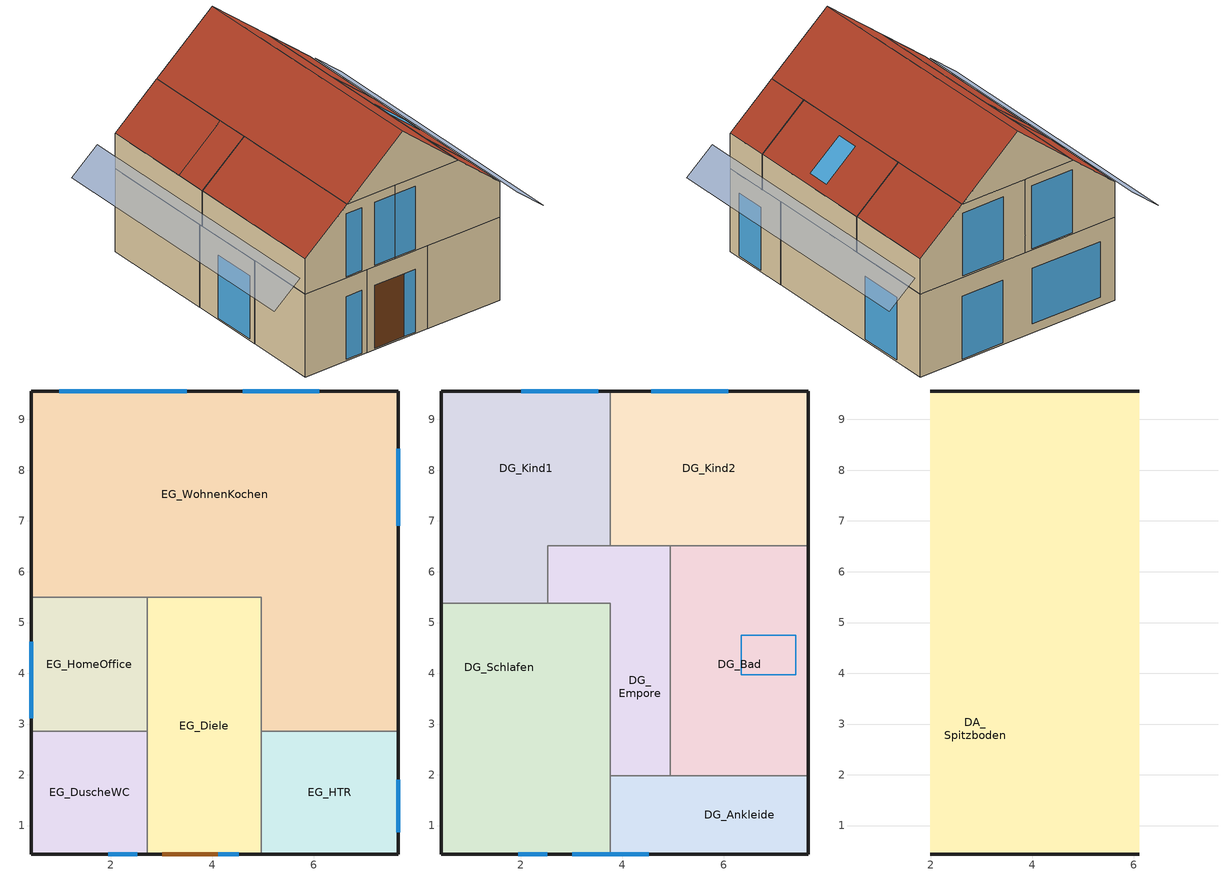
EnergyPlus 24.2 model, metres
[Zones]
EG_DuscheWC
 floor ground (Bodenplatte): 2.72,2.86 2.72,0.44 0.44,0.44 0.44,2.86 z0
 wall outside (AW_Zweischalig): 0.44,2.86 0.44,0.44 z0:2.83; 0.44,0.44,2.83 0.44,0.44,0 2.72,0.44,0 2.72,0.44,2.83 1.99,0.44,2.83
 wall to EG_Diele (IW_KS_115): 2.72,0.44 2.72,2.86 z0:2.83
 wall to EG_HomeOffice (IW_KS_115): 2.72,2.86,2.83 2.72,2.86,0 0.44,2.86,0 0.44,2.86,2.83 1.99,2.86,2.83
 window (Fenster_3fach): 1.95,0.44 2.52,0.44 z0.05:2.19
EG_Diele
 floor ground (Bodenplatte): 4.96,5.5 4.96,0.44 2.72,0.44 2.72,5.5 z0
 wall outside (AW_Zweischalig): 2.72,0.44,2.83 2.72,0.44,0 4.96,0.44,0 4.96,0.44,2.83 4.05,0.44,2.83
 wall to EG_HTR (IW_KS_115): 4.96,0.44 4.96,2.86 z0:2.83
 wall to EG_WohnenKochen (IW_KS_115): 4.96,2.86 4.96,5.5 z0:2.83; 4.96,5.5,2.83 4.96,5.5,0 3.71,5.5,0 3.71,5.5,2.83 4.05,5.5,2.83
 wall to EG_WohnenKochen (Air Wall): 3.71,5.5 2.72,5.5 z0:2.83
 wall to EG_HomeOffice (IW_KS_115): 2.72,5.5 2.72,4.72 z0:2.83
 wall to EG_HomeOffice (Air Wall): 2.72,4.72 2.72,2.86 z0:2.83
 window (Fenster_3fach): 4.12,0.44 4.53,0.44 z0.05:2.19
 door (Haustuer): 3.02,0.44 4.12,0.44 z0.05:2.19
EG_HTR
 floor ground (Bodenplatte): 7.66,2.86 7.66,0.44 4.96,0.44 4.96,2.86 z0
 wall outside (AW_Zweischalig): 7.66,0.44 7.66,2.86 z0:2.83; 4.96,0.44,2.83 4.96,0.44,0 7.66,0.44,0 7.66,0.44,2.83 6.11,0.44,2.83
 wall to EG_WohnenKochen (IW_KS_115): 7.66,2.86,2.83 7.66,2.86,0 4.96,2.86,0 4.96,2.86,2.83 6.11,2.86,2.83
 window (Fenster_3fach): 7.66,0.87 7.66,1.9 z0.05:2.19
EG_HomeOffice
 floor ground (Bodenplatte): 2.72,5.5 2.72,2.86 0.44,2.86 0.44,5.5 z0
 wall outside (AW_Zweischalig): 0.44,5.5 0.44,2.86 z0:2.83
 wall to EG_WohnenKochen (IW_KS_115): 2.72,5.5,2.83 2.72,5.5,0 0.44,5.5,0 0.44,5.5,2.83 1.99,5.5,2.83
 window (Fenster_3fach): 0.44,4.62 0.44,3.11 z0.05:2.19
EG_WohnenKochen
 floor ground (Bodenplatte): 7.66,9.56 7.66,5.5 0.44,5.5 0.44,9.56 z0; 7.66,5.5 7.66,2.86 4.96,2.86 4.96,5.5 z0
 wall outside (AW_Zweischalig): 7.66,2.86 7.66,9.56 / 0.44,9.56 0.44,5.5 z0:2.83; 7.66,9.56,2.83 7.66,9.56,0 0.44,9.56,0 0.44,9.56,2.83 1.99,9.56,2.83 4.05,9.56,2.83 6.11,9.56,2.83
 window (Fenster_3fach): 3.5,9.56 0.99,9.56 z0.3:2.19; 6.11,9.56 4.6,9.56 / 7.66,6.91 7.66,8.42 z0.05:2.19
DG_Kind1
 floor to EG_HomeOffice (Decke_DG_Unten): 2.54,5.5 2.54,5.38 0.44,5.38 0.44,5.5 z2.83
 floor to EG_WohnenKochen (Decke_DG_Unten): 3.76,9.56 3.76,6.51 0.44,6.51 0.44,9.56 z2.83; 2.54,6.51 2.54,5.5 0.44,5.5 0.44,6.51 z2.83
 wall outside (AW_Giebel_Holz): 3.76,9.56,5.34 3.76,9.56,2.83 0.44,9.56,2.83 0.44,9.56,4.04 1.99,9.56,5.34
 wall outside (AW_Zweischalig): 0.44,9.56 0.44,5.38 z2.83:4.04
 wall to DG_Schlafen (IW_Staender_100): 0.44,5.38,4.04 0.44,5.38,2.83 2.54,5.38,2.83 2.54,5.38,5.34 1.99,5.38,5.34
 wall to DG_Empore (IW_Staender_100): 2.54,5.38 2.54,6.51 3.76,6.51 z2.83:5.34
 wall to DG_Kind2 (IW_Staender_100): 3.76,6.51 3.76,9.56 z2.83:5.34
 window (Fenster_3fach): 3.52,9.56 2.02,9.56 z2.88:5.03
 roof outside (Dach_gedaemmt): 0.44,9.56,4.04 0.44,6.51,4.04 1.99,6.51,5.34 1.99,9.56,5.34; 0.44,6.51,4.04 0.44,5.38,4.04 1.99,5.38,5.34 1.99,6.51,5.34
DG_Kind2
 floor to EG_WohnenKochen (Decke_DG_Unten): 7.66,9.56 7.66,6.51 3.76,6.51 3.76,9.56 z2.83
 wall outside (AW_Zweischalig): 7.66,6.51 7.66,9.56 z2.83:4.04
 wall outside (AW_Giebel_Holz): 7.66,9.56,4.04 7.66,9.56,2.83 3.76,9.56,2.83 3.76,9.56,5.34 4.05,9.56,5.34 6.11,9.56,5.34
 wall to DG_Empore (IW_Staender_100): 3.76,6.51,5.34 3.76,6.51,2.83 4.95,6.51,2.83 4.95,6.51,5.34 4.05,6.51,5.34
 wall to DG_Bad (IW_Staender_100): 4.95,6.51,5.34 4.95,6.51,2.83 7.66,6.51,2.83 7.66,6.51,4.04 6.11,6.51,5.34
 window (Fenster_3fach): 6.08,9.56 4.58,9.56 z2.88:5.03
 roof outside (Dach_gedaemmt): 6.11,9.56,5.34 6.11,6.51,5.34 7.66,6.51,4.04 7.66,9.56,4.04
DG_Schlafen
 floor to EG_DuscheWC (Decke_DG_Unten): 2.72,2.86 2.72,0.44 0.44,0.44 0.44,2.86 z2.83
 floor to EG_Diele (Decke_DG_Unten): 3.76,5.38 3.76,0.44 2.72,0.44 2.72,5.38 z2.83
 floor to EG_HomeOffice (Decke_DG_Unten): 2.72,5.38 2.72,2.86 0.44,2.86 0.44,5.38 z2.83
 wall outside (AW_Giebel_Holz): 0.44,0.44,4.04 0.44,0.44,2.83 3.76,0.44,2.83 3.76,0.44,5.34 1.99,0.44,5.34
 wall outside (AW_Zweischalig): 0.44,5.38 0.44,0.44 z2.83:4.04
 wall to DG_Ankleide (Air Wall): 3.76,0.44 3.76,1.32 z2.83:5.34
 wall to DG_Ankleide (IW_Staender_100): 3.76,1.32 3.76,1.98 z2.83:5.34
 wall to DG_Empore (IW_Staender_100): 3.76,1.98 3.76,5.38 2.54,5.38 z2.83:5.34
 window (Fenster_3fach): 1.95,0.44 2.52,0.44 / 3.02,0.44 3.76,0.44 z2.88:5.03
 roof outside (Dach_gedaemmt): 0.44,5.38,4.04 0.44,0.44,4.04 1.99,0.44,5.34 1.99,5.38,5.34
DG_Ankleide
 floor to EG_Diele (Decke_DG_Unten): 4.96,1.98 4.96,0.44 3.76,0.44 3.76,1.98 z2.83
 floor to EG_HTR (Decke_DG_Unten): 7.66,1.98 7.66,0.44 4.96,0.44 4.96,1.98 z2.83
 wall outside (AW_Giebel_Holz): 3.76,0.44,5.34 3.76,0.44,2.83 7.66,0.44,2.83 7.66,0.44,4.04 6.11,0.44,5.34 4.05,0.44,5.34
 wall outside (AW_Zweischalig): 7.66,0.44 7.66,1.98 z2.83:4.04
 wall to DG_Bad (IW_Staender_100): 7.66,1.98,4.04 7.66,1.98,2.83 4.95,1.98,2.83 4.95,1.98,5.34 6.11,1.98,5.34
 wall to DG_Empore (IW_Staender_100): 4.95,1.98,5.34 4.95,1.98,2.83 3.76,1.98,2.83 3.76,1.98,5.34 4.05,1.98,5.34
 window (Fenster_3fach): 3.76,0.44 4.53,0.44 z2.88:5.03
 roof outside (Dach_gedaemmt): 6.11,1.98,5.34 6.11,0.44,5.34 7.66,0.44,4.04 7.66,1.98,4.04
DG_Bad
 floor to EG_Diele (Decke_DG_Unten): 4.96,5.5 4.96,1.98 4.95,1.98 4.95,5.5 z2.83
 floor to EG_HTR (Decke_DG_Unten): 7.66,2.86 7.66,1.98 4.96,1.98 4.96,2.86 z2.83
 floor to EG_WohnenKochen (Decke_DG_Unten): 7.66,6.51 7.66,5.5 4.95,5.5 4.95,6.51 z2.83; 7.66,5.5 7.66,2.86 4.96,2.86 4.96,5.5 z2.83
 wall outside (AW_Zweischalig): 7.66,1.98 7.66,6.51 z2.83:4.04
 wall to DG_Empore (IW_Staender_100): 4.95,6.51 4.95,1.98 z2.83:5.34
 roof outside (Dach_gedaemmt): 6.11,6.51,5.34 6.11,1.98,5.34 7.66,1.98,4.04 7.66,6.51,4.04
 skylight (Dachfenster): 6.35,4.75,5.14 6.35,3.97,5.14 7.42,3.97,4.24 7.42,4.75,4.24
DG_Empore
 floor to EG_Diele (Air Wall): 4.91,5.44 4.91,2.02 3.79,2.02 3.79,5.44 z2.83
 floor to EG_Diele (Decke_DG_Unten): 3.79,5.5 3.79,1.98 3.76,1.98 3.76,5.5 z2.83; 4.95,5.5 4.95,1.98 4.91,1.98 4.91,5.5 z2.83; 4.91,2.02 4.91,1.98 3.79,1.98 3.79,2.02 z2.83; 4.91,5.5 4.91,5.44 3.79,5.44 3.79,5.5 z2.83; 3.76,5.5 3.76,5.38 2.72,5.38 2.72,5.5 z2.83
 floor to EG_HomeOffice (Decke_DG_Unten): 2.72,5.5 2.72,5.38 2.54,5.38 2.54,5.5 z2.83
 floor to EG_WohnenKochen (Decke_DG_Unten): 4.95,6.51 4.95,5.5 3.76,5.5 3.76,6.51 z2.83; 3.76,6.51 3.76,5.5 2.54,5.5 2.54,6.51 z2.83
DA_Spitzboden
 floor to DG_Kind1 (Kehlbalken_Unten): 3.76,9.56 3.76,6.51 1.99,6.51 1.99,9.56 z5.34; 2.54,6.51 2.54,5.38 1.99,5.38 1.99,6.51 z5.34
 floor to DG_Kind2 (Kehlbalken_Unten): 6.11,9.56 6.11,6.51 3.76,6.51 3.76,9.56 z5.34
 floor to DG_Schlafen (Kehlbalken_Unten): 3.76,5.38 3.76,0.44 1.99,0.44 1.99,5.38 z5.34
 floor to DG_Ankleide (Kehlbalken_Unten): 6.11,1.98 6.11,0.44 3.76,0.44 3.76,1.98 z5.34
 floor to DG_Bad (Kehlbalken_Unten): 6.11,6.51 6.11,1.98 4.95,1.98 4.95,6.51 z5.34
 floor to DG_Empore (Kehlbalken_Unten): 4.95,6.51 4.95,1.98 3.76,1.98 3.76,6.51 z5.34; 3.76,6.51 3.76,5.38 2.54,5.38 2.54,6.51 z5.34
 wall outside (AW_Giebel_kalt): 1.99,0.44,5.34 6.11,0.44,5.34 4.05,0.44,7.07; 6.11,9.56,5.34 1.99,9.56,5.34 4.05,9.56,7.07
 roof outside (Dach_kalt): 1.99,9.56,5.34 1.99,0.44,5.34 4.05,0.44,7.07 4.05,9.56,7.07; 4.05,9.56,7.07 4.05,0.44,7.07 6.11,0.44,5.34 6.11,9.56,5.34
shading: 0,9.86,3.67 0,0.14,3.67 -0.94,0.14,2.88 -0.94,9.86,2.88; 8.1,0.14,3.67 8.1,9.86,3.67 9.04,9.86,2.88 9.04,0.14,2.88
[Building]
Viebrockhaus V62 Satteldach 40 Grad: North Axis {deg}=225; Terrain=City; Loads Convergence Tolerance Value {W}=0.04; Temperature Convergence Tolerance Value {deltaC}=0.4; Solar Distribution=FullExterior; Maximum Number of Warmup Days=25; Minimum Number of Warmup Days=6
[Site:Location]
Potsdam: Latitude {deg}=52.4958; Longitude {deg}=13.0614; Time Zone {hr}=1; Elevation {m}=32
[SizingPeriod:DesignDay] Day of Month=21; Humidity Condition Type=Wetbulb; Barometric Pressure {Pa}=83411; Rain Indicator=No; Snow Indicator=No; Daylight Saving Time Indicator=No; Solar Model Indicator=ASHRAEClearSky
Name | Month | Day Type | Maximum Dry-Bulb Temperature {C} | Daily Dry-Bulb Temperature Range {deltaC} | Wetbulb or DewPoint at Maximum Dry-Bulb {C} | Wind Speed {m/s} | Wind Direction {deg} | Sky Clearness
DENVER_STAPLETON Ann Htg 99.6% Condns DB | 12 | WinterDesignDay | -20 | 0 | -20 | 2.3 | 180 | 0
DENVER_STAPLETON Ann Clg .4% Condns DB=>MWB | 7 | SummerDesignDay | 34.1 | 15.2 | 15.8 | 4 | 120 | 1
[Site:GroundTemperature:BuildingSurface]
9.2, 9.2, 9.2, 9.2, 9.2, 9.2, 9.2, 9.2, 9.2, 9.2, 9.2, 9.2
[Material] Thermal Absorptance=0.9; Solar Absorptance=0.6; Visible Absorptance=0.6
Name | Roughness | Thickness {m} | Conductivity {W/m-K} | Density {kg/m3} | Specific Heat {J/kg-K}
Klinker_Verblender | Rough | 0.115 | 0.96 | 1900 | 880
Kalksandstein_165 | MediumRough | 0.165 | 0.99 | 1800 | 1000
Gipsputz_010 | Smooth | 0.01 | 0.51 | 1200 | 1000
Gipsplatte_0125 | Smooth | 0.0125 | 0.25 | 800 | 1000
OSB_015 | MediumSmooth | 0.015 | 0.13 | 650 | 1700
Holzschalung_022 | MediumRough | 0.022 | 0.13 | 500 | 1600
Dachziegel_020 | Rough | 0.02 | 1 | 2000 | 800
Stahlbeton_180 | MediumRough | 0.18 | 2.3 | 2300 | 1000
Stahlbeton_200 | MediumRough | 0.2 | 2.3 | 2300 | 1000
Estrich_060 | MediumRough | 0.06 | 1.4 | 2000 | 1000
XPS_Perimeter_060 | Smooth | 0.06 | 0.035 | 35 | 1450
Bodenbelag_010 | MediumSmooth | 0.01 | 0.17 | 1200 | 1400
Kerndaemmung_160_HL_AW_Zweischal | Smooth | 0.16 | 0.0315 | 50 | 1030
Kerndaemmung_160_HL_AW_Giebel_Ho | Smooth | 0.16 | 0.02761 | 50 | 1030
Zwischensparren_240_HL_Dach_gedaemm | Smooth | 0.24 | 0.0411 | 35 | 1030
Zwischensparren_240_HL_Kehlbalken_U | Smooth | 0.24 | 0.04393 | 35 | 1030
EPS_Bodenaufbau_120_HL_Bodenplatte | Smooth | 0.12 | 0.05275 | 30 | 1450
Trittschall_080_HL_Decke_DG_Unt | Smooth | 0.08 | 0.04345 | 30 | 1030
Kalksandstein_115_HL_IW_KS_115 | MediumRough | 0.115 | 0.10183 | 1800 | 1000
Mineralwolle_075_HL_IW_Staender_ | Smooth | 0.075 | 0.07019 | 35 | 1030
Tuerblatt_U100_HL_Haustuer | Smooth | 0.07 | 0.05382 | 500 | 1500
[Material:AirGap]
Name | Thermal Resistance {m2-K/W}
Luftschicht_R015 | 0.15
Dachbelueftung_R020 | 0.2
[WindowMaterial:SimpleGlazingSystem]
Name | U-Factor {W/m2-K} | Solar Heat Gain Coefficient | Visible Transmittance
Glas_3fach_Uw085 | 0.68 | 0.5 | 0.7
Dachfenster_Uw110 | 0.9 | 0.45 | 0.65
[Construction]
AW_Zweischalig: Klinker_Verblender, Kerndaemmung_160_HL_AW_Zweischal, Kalksandstein_165, Gipsputz_010
AW_Giebel_Holz: Klinker_Verblender, Kerndaemmung_160_HL_AW_Giebel_Ho, OSB_015, Gipsplatte_0125
AW_Giebel_kalt: Klinker_Verblender, Luftschicht_R015, Holzschalung_022
Dach_gedaemmt: Dachziegel_020, Dachbelueftung_R020, Zwischensparren_240_HL_Dach_gedaemm, Gipsplatte_0125
Dach_kalt: Dachziegel_020, Dachbelueftung_R020, Holzschalung_022
Bodenplatte: XPS_Perimeter_060, Stahlbeton_200, EPS_Bodenaufbau_120_HL_Bodenplatte, Estrich_060, Bodenbelag_010
Decke_DG_Unten: Gipsputz_010, Stahlbeton_180, Trittschall_080_HL_Decke_DG_Unt, Estrich_060, Bodenbelag_010
Kehlbalken_Unten: Gipsplatte_0125, Zwischensparren_240_HL_Kehlbalken_U, Holzschalung_022
IW_KS_115: Gipsputz_010, Kalksandstein_115_HL_IW_KS_115, Gipsputz_010
IW_Staender_100: Gipsplatte_0125, Mineralwolle_075_HL_IW_Staender_, Gipsplatte_0125
Fenster_3fach: Glas_3fach_Uw085
Dachfenster: Dachfenster_Uw110
Haustuer: Tuerblatt_U100_HL_Haustuer
[Construction:AirBoundary]
Air Wall: SimpleMixing, 0.5
[Zone] Type=1; Multiplier=1; Ceiling Height {m}=autocalculate; Floor Area {m2}=autocalculate
Name | Volume {m3} | Part of Total Floor Area
EG_DuscheWC | 13.8435 | Yes
EG_Diele | 28.4734 | Yes
EG_HTR | 16.3753 | Yes
EG_HomeOffice | 15.0996 | Yes
EG_WohnenKochen | 91.4827 | Yes
DG_Kind1 | 27.1702 | Yes
DG_Kind2 | 26.7851 | Yes
DG_Schlafen | 36.1547 | Yes
DG_Ankleide | 13.5243 | Yes
DG_Bad | 26.3085 | Yes
DG_Empore | 16.9636 | Yes
DA_Spitzboden | autocalculate | No
[ZoneInfiltration:DesignFlowRate] Schedule=Continuous; Design Flow Rate Calculation Method=AirChanges/Hour; Constant Term Coefficient=1
Name | Zone or ZoneList or Space or SpaceList | Air Changes per Hour {1/hr}
EG_DuscheWC | EG_DuscheWC | 0.05
EG_Diele | EG_Diele | 0.05
EG_HTR | EG_HTR | 0.05
EG_HomeOffice | EG_HomeOffice | 0.05
EG_WohnenKochen | EG_WohnenKochen | 0.05
DG_Kind1 | DG_Kind1 | 0.05
DG_Kind2 | DG_Kind2 | 0.05
DG_Schlafen | DG_Schlafen | 0.05
DG_Ankleide | DG_Ankleide | 0.05
DG_Bad | DG_Bad | 0.05
DG_Empore | DG_Empore | 0.05
DA_Spitzboden | DA_Spitzboden | 3
[Schedule:Compact]
Continuous: Through: 12/31, For: AllDays, Until: 24:00, 1
